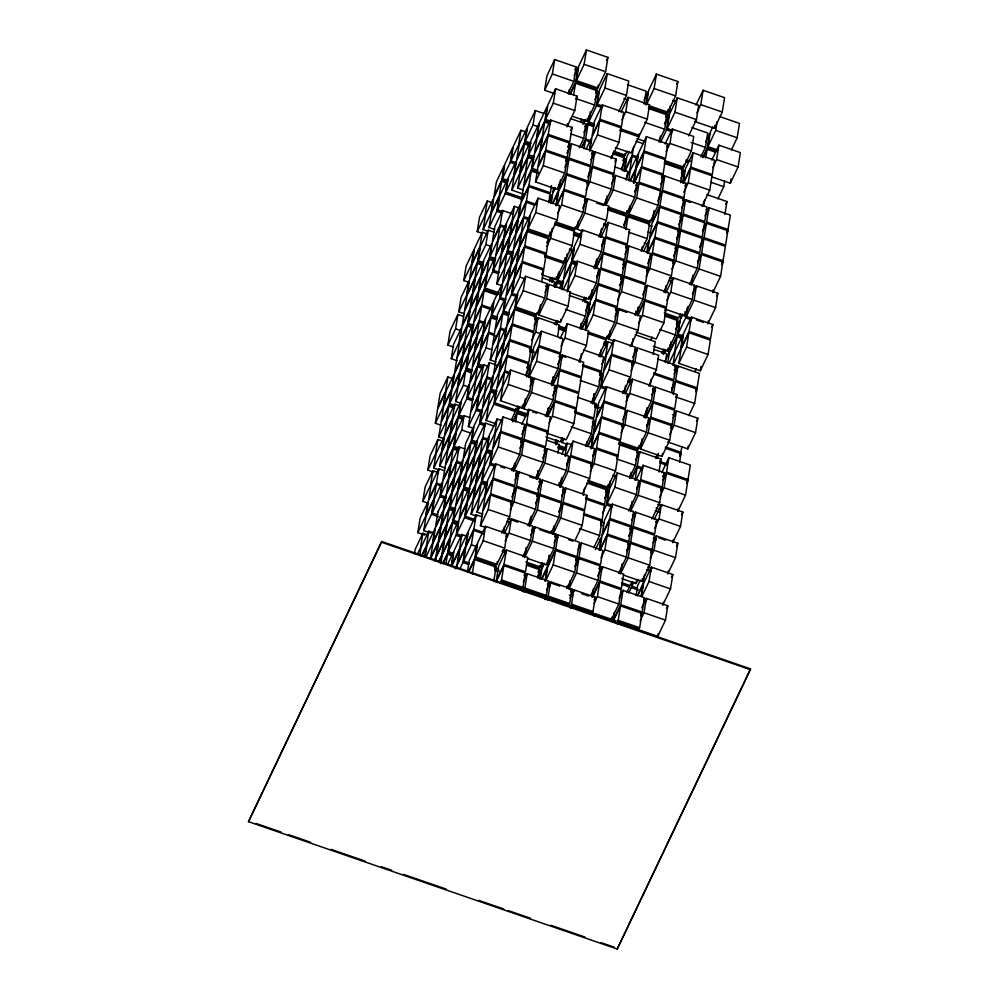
<?xml version="1.0" encoding="UTF-8"?>
<svg xmlns="http://www.w3.org/2000/svg" width="999" height="999" viewBox="0 0 999 999"><rect width="100%" height="100%" fill="white"/><g stroke="black" fill="none" stroke-linecap="round" stroke-linejoin="round"><path stroke-width="1.5" d="M248.489 821.665L381.768 541.508L750.511 668.88L750.386 669.68L617.232 949.05L248.489 821.665L381.768 541.508M414.423 553.821L415.122 549.512L422.864 533.241L427.16 534.727M417.819 532.629L420.117 518.256L427.872 501.998L425.574 516.371L417.819 532.629L424.975 535.102M428.546 503.359L422.827 501.373L425.124 487L432.879 470.741L438.598 472.714M433.554 472.102L427.834 470.129L430.132 455.744L437.887 439.485L443.606 441.458M435.339 423.251L437.637 408.866L445.392 392.607L443.094 406.98L435.339 423.251L441.058 425.224M453.583 347.09L447.852 345.117L450.162 330.744L457.904 314.473L463.636 316.458M422.864 533.241L420.567 547.627L417.332 554.395M432.879 470.741L430.581 485.114L422.827 501.373M437.887 439.485L435.589 453.858L427.834 470.129M447.902 376.985L445.591 391.358L437.849 407.617L440.147 393.244L447.902 376.985L453.621 378.958M447.852 345.117L455.606 328.846L457.904 314.473M419.892 554.645L421.041 547.452L428.796 531.193L434.515 533.166M423.738 530.581L426.049 516.208L433.791 499.937L431.493 514.323L423.738 530.581L430.894 533.054M433.753 468.069L436.051 453.696L443.806 437.437L441.508 451.81L433.753 468.069L439.473 470.054M444.48 438.798L438.761 436.825L441.058 422.452L448.813 406.181L454.533 408.154M451.273 358.691L453.583 344.318L461.326 328.047L459.028 342.432L451.273 358.691L457.005 360.664M458.778 311.813L461.088 297.44L468.843 281.169L466.533 295.542L458.778 311.813L464.51 313.786M463.786 280.557L466.096 266.184L473.838 249.912L471.54 264.298L463.786 280.557L469.518 282.53M424.675 556.88L426.286 546.815L421.765 556.306M428.796 531.193L426.486 545.566L421.316 556.418M436.301 484.315L434.003 498.688L426.248 514.96L428.546 500.574L436.301 484.315L440.596 485.801M438.798 468.693L431.056 484.952L428.746 499.325L436.501 483.066L438.798 468.693L444.53 470.666M448.813 406.181L446.516 420.554L438.761 436.825M449.013 404.932L451.323 390.559L443.568 406.818L441.258 421.191L449.013 404.932L454.745 406.905M425.124 556.905L426.96 545.404L434.715 529.145L432.405 543.518L425.949 557.067M432.167 512.899L434.465 498.526L442.22 482.267L439.922 496.64L432.167 512.899L437.887 514.885M439.672 466.021L441.983 451.648L449.737 435.389L447.427 449.762L439.672 466.021L445.404 468.007M449.687 403.521L451.998 389.148L459.74 372.877L457.442 387.25L449.687 403.521L455.407 405.494M481.518 233.117L477.222 231.631L479.52 217.245L487.275 200.986L491.57 202.472M454.732 404.133L452.435 418.506L444.68 434.777L446.99 420.392L454.732 404.133L460.464 406.106M467.257 325.999L464.947 340.372L457.192 356.643L459.503 342.257L467.257 325.999L471.54 327.485M467.457 324.75L469.755 310.377L462 326.636L459.702 341.009L467.457 324.75L473.176 326.723M477.26 263.499L474.962 277.872L467.207 294.131L469.518 279.757L477.26 263.499L481.555 264.972M477.46 262.238L479.77 247.864L472.015 264.136L469.717 278.509L477.46 262.238L483.191 264.223M482.267 232.243L479.97 246.616L472.215 262.874L474.513 248.501L482.267 232.243L486.563 233.729M487.275 200.986L484.977 215.359L477.222 231.631M440.596 495.229L442.894 480.844L450.649 464.585L448.351 478.958L440.596 495.229L446.316 497.202M461.338 403.446L455.606 401.473L457.917 387.088L465.671 370.829L471.391 372.802M468.131 323.339L470.429 308.953L478.184 292.695L475.874 307.068L468.131 323.339L473.851 325.312M482.43 262.312L478.134 260.826L480.444 246.453L488.186 230.195L493.918 232.168M483.141 229.57L485.452 215.197L493.194 198.938L490.896 213.311L483.141 229.57L487.437 231.056M435.164 561.226L435.626 558.341M453.146 448.963L450.849 463.336L443.094 479.595L445.404 465.222L453.146 448.963L457.442 450.437M453.346 447.714L455.656 433.329L447.902 449.6L445.604 463.973L453.346 447.714L459.078 449.687M458.154 417.707L455.856 432.08L448.101 448.351L450.399 433.966L458.154 417.707L462.45 419.193M458.354 416.458L460.664 402.085L452.909 418.344L450.611 432.717L458.354 416.458L462.649 417.944M455.606 401.473L463.361 385.202L465.671 370.829M465.871 369.58L468.169 355.207L460.414 371.466L458.116 385.839L465.871 369.58L471.59 371.553M478.134 260.826L485.889 244.568L488.186 230.195M435.614 561.238L436.301 556.93L444.056 540.671L441.758 555.044L438.524 561.825M459.752 448.276L454.021 446.291L456.331 431.918L464.085 415.659L469.805 417.632M459.028 415.047L461.338 400.661L469.08 384.403L466.783 398.776L459.028 415.047L463.324 416.521M466.545 368.169L468.843 353.783L476.598 337.525L474.288 351.898L466.545 368.169L472.265 370.142M489.06 227.522L491.371 213.149L499.125 196.89L496.815 211.264L489.06 227.522L494.792 229.508M440.397 563.486L441.558 556.293L438.973 561.713M449.063 509.415L446.765 523.788L439.011 540.059L441.308 525.674L449.063 509.415L453.359 510.901M449.263 508.166L451.56 493.793L443.818 510.052L441.508 524.425L449.263 508.166L454.982 510.139M456.568 462.537L454.27 476.91L446.516 493.169L448.813 478.796L456.568 462.537L460.864 464.023M459.078 446.903L451.323 463.174L449.026 477.547L456.768 461.288L459.078 446.903L464.797 448.888M454.021 446.291L461.775 430.032L464.085 415.659M479.095 321.903L476.798 336.276L469.043 352.535L471.341 338.162L479.095 321.903L483.391 323.376M481.605 306.268L473.851 322.54L471.54 336.913L479.295 320.642L481.605 306.268L491.62 309.727M484.103 290.647L476.348 306.905L474.05 321.278L481.805 305.02L484.103 290.647L496.978 295.092M484.303 289.398L486.6 275.012L478.858 291.283L476.548 305.657L484.303 289.398L498.613 294.343M489.11 259.39L486.813 273.763L479.058 290.035L481.356 275.649L489.11 259.39L493.406 260.876M489.31 258.142L491.608 243.768L483.866 260.027L481.555 274.4L489.31 258.142L495.029 260.115M501.623 181.256L499.325 195.642L491.57 211.9L493.868 197.527L501.623 181.256L507.342 183.242M501.823 180.007L504.133 165.634L496.378 181.893L494.068 196.279L501.823 180.007L507.554 181.98M440.846 563.511L442.232 554.882L449.975 538.611L447.677 552.996L443.156 562.474M449.937 506.755L452.235 492.37L459.99 476.111L457.692 490.484L449.937 506.755L455.656 508.728M473.176 399.338L467.457 397.365L469.755 382.992L477.51 366.72L481.805 368.206M484.977 287.974L487.275 273.601L495.029 257.342L492.732 271.716L484.977 287.974L499.288 292.919M495.704 258.704L489.985 256.731L492.282 242.345L500.037 226.086L504.333 227.572M497.49 209.852L499.8 195.467L507.542 179.208L505.244 193.581L497.49 209.852L503.221 211.825M502.497 178.596L504.807 164.223L512.549 147.952L510.252 162.338L502.497 178.596L508.216 180.569M445.866 564.31L447.477 554.245L451.773 555.731M452.485 522.989L450.174 537.362L442.432 553.633L444.73 539.248L452.485 522.989L456.78 524.475M452.684 521.74L454.982 507.367L447.227 523.626L444.93 537.999L452.684 521.74L458.404 523.713M477.51 366.72L475.212 381.106L467.457 397.365M477.709 365.472L480.019 351.099L472.265 367.357L469.955 381.743L477.709 365.472L483.441 367.457M500.037 226.086L497.739 240.459L489.985 256.731M502.547 210.464L494.792 226.723L492.482 241.096L500.237 224.837L502.547 210.464L512.562 213.923M448.351 551.573L450.649 537.2L458.404 520.941L456.106 535.314L448.351 551.573L452.647 553.059M457.654 521.803L453.359 520.329L455.656 505.944L463.411 489.685L467.707 491.171M468.369 426.561L470.679 412.187L478.434 395.929L476.123 410.302L468.369 426.561L472.664 428.047M484.115 366.034L478.384 364.061L480.694 349.687L488.436 333.416L495.591 335.889M493.406 270.304L495.704 255.931L503.459 239.66L501.161 254.033L493.406 270.304L499.125 272.277M505.919 192.17L508.216 177.797L515.971 161.526L513.673 175.911L505.919 192.17L521.665 197.602M516.645 162.899L510.926 160.914L513.224 146.541L520.979 130.282L525.274 131.756M451.098 566.57L453.396 552.197L447.589 564.385M463.411 489.685L461.113 504.058L453.359 520.329M463.611 488.436L465.909 474.063L458.166 490.322L455.856 504.695L463.611 488.436L469.33 490.409M470.916 442.807L468.618 457.18L460.864 473.451L463.174 459.065L470.916 442.807L476.648 444.78M471.116 441.558L473.426 427.185L465.671 443.444L463.374 457.817L471.116 441.558L475.412 443.044M483.429 364.672L481.131 379.046L473.376 395.317L475.686 380.944L483.429 364.672L487.724 366.158M478.384 364.061L486.138 347.802L488.436 333.416M490.946 317.794L483.191 334.053L480.894 348.439L488.636 332.168L490.946 317.794L496.665 319.767M491.146 316.546L493.444 302.173L485.689 318.431L483.391 332.804L491.146 316.546L496.865 318.519M520.979 130.282L518.681 144.655L510.926 160.914M456.78 533.903L459.078 519.53L466.833 503.259L464.523 517.632L456.78 533.903L462.5 535.876M464.285 487.025L466.583 472.639L474.338 456.381L472.04 470.754L464.285 487.025L470.005 488.998M471.79 440.147L474.1 425.761L481.843 409.503L479.545 423.876L471.79 440.147L477.522 442.12M482.529 410.864L476.798 408.891L479.108 394.518L486.85 378.246L492.582 380.232M491.82 315.135L494.118 300.749L501.873 284.49L499.575 298.863L491.82 315.135L497.539 317.108M502.547 285.851L496.828 283.878L499.125 269.505L506.88 253.234L512.599 255.22M511.838 190.122L514.148 175.737L521.89 159.478L519.592 173.851L511.838 190.122L523.289 194.068M456.356 568.643L456.818 565.771L455.532 568.481M461.825 534.515L459.528 548.888L451.773 565.159L454.07 550.774L461.825 534.515L467.544 536.488M486.85 378.246L484.552 392.632L476.798 408.891M489.36 362.625L481.605 378.883L479.308 393.269L487.05 376.998L489.36 362.625L496.515 365.097M506.88 253.234L504.57 267.62L496.828 283.878M507.08 251.985L509.378 237.612L501.623 253.871L499.325 268.256L507.08 251.985L511.376 253.471M514.385 206.356L512.087 220.729L504.333 237L506.63 222.627L514.385 206.356L518.681 207.842M524.4 143.856L522.09 158.229L514.348 174.488L516.645 160.115L524.4 143.856L528.696 145.342M524.6 142.607L526.898 128.222L519.155 144.493L516.845 158.866L524.6 142.607L530.319 144.58M457.03 567.232L457.492 564.348L465.247 548.089L462.937 562.462L459.715 569.243M465.197 516.221L467.507 501.848L475.262 485.589L472.952 499.962L465.197 516.221L475.224 519.68M484.515 423.951L480.219 422.465L482.517 408.091L490.272 391.82L494.567 393.306M495.954 361.938L490.234 359.965L492.532 345.579L500.287 329.32L504.582 330.806M500.237 297.452L502.547 283.079L510.302 266.808L507.992 281.194L500.237 297.452L505.969 299.425M507.754 250.574L510.052 236.201L517.807 219.93L515.509 234.315L507.754 250.574L513.474 252.547M523.488 190.047L517.769 188.062L520.067 173.689L527.822 157.43L533.541 159.403M530.993 143.169L525.274 141.184L527.572 126.811L535.327 110.552L543.918 113.511M482.767 438.698L480.457 453.084L472.714 469.343L475.012 454.97L482.767 438.698L488.486 440.684M485.264 423.077L477.522 439.335L475.212 453.721L482.967 437.45L485.264 423.077L493.856 426.049M490.272 391.82L487.974 406.206L480.219 422.465M490.472 390.572L492.782 376.198L485.027 392.457L482.717 406.843L490.472 390.572L496.203 392.557M500.287 329.32L497.989 343.693L490.234 359.965M502.784 313.698L495.042 329.957L492.732 344.33L500.487 328.072L502.784 313.698L508.516 315.672M502.984 312.437L505.294 298.064L497.539 314.335L495.242 328.708L502.984 312.437L508.716 314.423M527.822 157.43L525.511 171.803L517.769 188.062M528.021 156.181L530.319 141.808L522.564 158.067L520.267 172.44L528.021 156.181L532.317 157.667M525.274 141.184L533.029 124.925L535.327 110.552M469.343 563.024L463.611 561.051L465.921 546.678L473.676 530.407L483.691 533.878M476.848 516.146L471.128 514.173L473.426 499.8L481.181 483.528L485.477 485.014M486.138 420.417L488.449 406.031L496.191 389.772L493.893 404.145L486.138 420.417L496.153 423.876M491.146 389.16L493.456 374.787L501.198 358.516L498.901 372.902L491.146 389.16L496.878 391.133M503.658 311.026L505.969 296.653L513.723 280.394L511.413 294.767L503.658 311.026L509.39 313.012M528.696 154.77L530.993 140.384L538.748 124.126L536.438 138.499L528.696 154.77L534.415 156.743M463.611 561.051L471.366 544.792L473.676 530.407M476.173 514.785L468.419 531.043L466.121 545.429L473.876 529.158L476.173 514.785L481.893 516.758M481.181 483.528L478.871 497.914L471.128 514.173M481.381 482.28L483.678 467.907L475.936 484.165L473.626 498.551L481.381 482.28L487.1 484.265M486.188 452.285L483.878 466.658L476.136 482.917L478.434 468.543L486.188 452.285L490.484 453.758M486.388 451.024L488.686 436.65L480.931 452.922L478.633 467.295L486.388 451.024L492.107 453.009M523.726 217.882L521.428 232.255L513.673 248.526L515.984 234.141L523.726 217.882L529.458 219.855M526.236 202.26L518.481 218.519L516.183 232.892L523.926 216.633L526.236 202.26L534.815 205.22M528.733 186.626L520.979 202.897L518.681 217.27L526.436 201.011L528.733 186.626L550.199 194.043L548.813 202.672M531.243 171.004L523.488 187.263L521.178 201.648L528.933 185.377L531.243 171.004L538.399 173.476M531.443 169.755L533.741 155.382L525.986 171.641L523.688 186.014L531.443 169.755L538.598 172.228M467.495 571.753L469.343 560.252L477.085 543.993L474.787 558.366L468.331 571.915M477.047 512.125L479.345 497.739L487.1 481.481L484.802 495.854L477.047 512.125L482.767 514.098M482.055 480.869L484.353 466.496L492.107 450.224L489.81 464.61L482.055 480.869L486.351 482.355M491.358 451.098L487.062 449.612L489.36 435.239L497.115 418.981L501.411 420.454M517.969 406.081L516.033 410.152L494.567 402.734L496.865 388.361L504.62 372.09L510.352 374.076M517.807 295.329L512.087 293.356L514.385 278.971L522.14 262.712L543.606 270.13L541.77 281.631M532.117 168.344L534.415 153.958L542.17 137.7L539.86 152.073L532.117 168.344L537.837 170.317M554.645 93.669L544.63 90.21L546.928 75.837L554.682 59.565L576.148 66.983L573.838 81.356L568.031 93.556M472.29 573.988L474.587 559.615L496.053 567.032L493.756 581.406M497.115 418.981L494.805 433.354L487.062 449.612M504.62 372.09L502.322 386.476L494.567 402.734M507.13 356.468L499.375 372.727L497.065 387.113L504.82 370.841L507.13 356.468L528.596 363.886L526.523 376.823M507.33 355.219L509.627 340.846L531.093 348.264L528.796 362.637L507.33 355.219L499.575 371.478L501.873 357.105L509.627 340.846M512.125 325.212L504.383 341.483L502.072 355.856L509.827 339.598L512.125 325.212L533.591 332.63L531.293 347.003L530.007 349.725M512.337 323.963L514.635 309.59L536.101 317.008L533.791 331.381L512.337 323.963L504.582 340.234L506.88 325.849L514.635 309.59M514.835 308.341L517.132 293.968L509.39 310.227L507.08 324.6L514.835 308.341L536.301 315.759L535.002 318.469M512.087 293.356L519.842 277.085L522.14 262.712M522.34 261.463L524.65 247.09L546.116 254.495L543.806 268.881L522.34 261.463L514.597 277.722L516.895 263.349L524.65 247.09M527.147 231.456L519.393 247.727L517.095 262.1L524.85 245.829L527.147 231.456L548.613 238.873L546.316 253.247L545.017 255.956M527.347 230.207L529.657 215.834L521.903 232.093L519.592 246.466L527.347 230.207L548.813 237.625L549.275 234.753M544.667 122.078L542.37 136.451L534.615 152.71L536.913 138.337L544.667 122.078L550.399 124.051M544.867 120.829L547.177 106.443L539.423 122.715L537.112 137.088L544.867 120.829L550.599 122.802M544.63 90.21L552.385 73.938L554.682 59.565M475.462 556.955L477.759 542.569L485.514 526.311L506.98 533.728L504.682 548.101L496.928 564.36L475.462 556.955L483.216 540.684L485.514 526.311M486.188 527.672L480.469 525.699L482.767 511.326L490.521 495.054L511.988 502.472L509.69 516.845L501.935 533.116L502.397 530.232M496.203 465.172L490.484 463.186L492.782 448.813L500.536 432.555L522.002 439.972L519.692 454.345L511.95 470.604L512.4 467.732M500.487 400.686L502.797 386.313L510.539 370.042L532.005 377.46L529.707 391.833L521.953 408.104L500.487 400.686L508.241 384.415L510.539 370.042M515.509 306.93L517.807 292.545L525.561 276.286L547.027 283.704L544.73 298.077L536.975 314.335L515.509 306.93L523.264 290.659L525.561 276.286M528.021 228.796L530.332 214.423L538.074 198.152L559.54 205.569L557.242 219.942L549.487 236.214L528.021 228.796L535.776 212.525L538.074 198.152M535.526 181.918L537.837 167.532L545.591 151.274L567.057 158.691L564.747 173.064L556.992 189.335L535.526 181.918L543.281 165.647L545.591 151.274M551.273 121.391L545.541 119.405L547.852 105.032L555.594 88.774L577.06 96.179L574.762 110.564L567.007 126.823L567.469 123.951M480.469 525.699L488.224 509.428L490.521 495.054M493.019 479.433L485.277 495.691L482.967 510.064L490.721 493.806L493.019 479.433L514.485 486.85L512.187 501.223L510.901 503.933M493.219 478.184L495.529 463.798L516.995 471.216L514.685 485.601L493.219 478.184L485.477 494.443L487.774 480.069L495.529 463.798M490.484 463.186L498.226 446.928L500.536 432.555M503.034 416.92L495.279 433.191L492.982 447.564L500.736 431.306L503.034 416.92L524.5 424.338L522.202 438.711L520.904 441.421M548.089 135.652L540.334 151.91L538.036 166.284L545.791 150.025L548.089 135.652L569.555 143.069L567.257 157.442L565.958 160.152M548.289 134.403L550.586 120.017L572.052 127.435L569.755 141.808L548.289 134.403L540.534 150.662L542.844 136.289L550.586 120.017M545.541 119.405L553.296 103.147L555.594 88.774M511.488 419.692L515.359 411.563L515.821 408.691M551.548 185.602L550.399 192.795L528.933 185.377M515.646 422.09L517.02 413.461L525.611 416.421M512.699 421.703L517.22 412.212L518.144 406.456M550.686 203.321L552.072 194.693L548.838 201.461M527.922 414.26L517.894 410.801L518.593 406.481M551.123 203.334L552.747 193.282L555.319 187.849M553.633 187.712L552.947 192.02L554.882 187.962M568.656 93.956L569.343 89.635M536.301 315.759L536.763 312.874M496.928 564.36L497.39 561.488M521.953 408.104L522.415 405.219M549.487 236.214L550.174 231.893M503.583 532.292L504.507 526.548M513.361 471.228L514.522 464.036M528.384 377.472L530.457 364.535L525.936 374.013M531.793 340.159L535.664 332.03L537.962 317.645L559.428 325.062L557.592 336.563M546.803 246.403L550.686 238.274L552.297 228.209M555.919 205.582L557.991 192.645L552.822 203.484M559.577 182.767L558.191 191.383L552.372 203.584M573.663 94.755L575.511 83.254L596.977 90.672L594.667 105.045L586.925 121.304L572.614 116.371M569.892 94.206L575.711 82.005L578.009 67.632L574.138 75.762M515.197 462.624L513.811 471.253L521.565 454.982L523.863 440.609L545.329 448.027L543.031 462.4L535.277 478.671M529.545 410.726L523.826 408.741L525.437 398.676M545.017 292.482L548.901 284.34L570.367 291.758L568.056 306.144L560.302 322.402L538.836 314.985L540.447 304.92M560.476 179.907L558.866 189.972L566.62 173.714L568.918 159.34L590.384 166.746L588.086 181.131L586.788 183.841M576.386 80.594L578.683 66.209L586.438 49.95L607.904 57.368L605.606 71.741L597.852 87.999L576.386 80.594L584.14 64.323L586.438 49.95M500.249 582.704L501.535 579.994L503.846 565.621L525.312 573.039L523.001 587.412L521.715 590.122M504.045 564.373L506.343 549.999L527.809 557.417L525.511 571.79L504.045 564.373L496.291 580.631L498.588 566.258L506.343 549.999M505.169 541.246L509.053 533.116L511.351 518.743L532.817 526.161L530.519 540.534L522.764 556.793M510.177 510.002L514.048 501.873L516.358 487.487L537.824 494.905L535.514 509.278L527.772 525.549M512.687 494.368L516.558 486.238L518.856 471.865L540.322 479.283L538.024 493.656L536.725 496.366M524.063 439.36L526.373 424.987L547.839 432.405L545.529 446.778L524.063 439.36L520.192 447.49M522.689 431.868L526.573 423.738L528.871 409.353L550.337 416.77L548.039 431.143L546.74 433.866M523.826 408.741L531.58 392.482L533.878 378.109L555.344 385.527L553.034 399.9L545.292 416.158M538.886 346.853L531.131 363.112L528.833 377.497L536.575 361.226L538.886 346.853L560.352 354.27L558.041 368.643L550.936 383.554M539.085 345.604L541.383 331.231L562.849 338.636L560.551 353.022L539.085 345.604L531.331 361.863L533.628 347.49L541.383 331.231M538.836 314.985L546.59 298.726L548.901 284.34M557.729 213.099L561.613 204.97L563.911 190.584L585.377 198.002L583.079 212.375L575.324 228.646L555.294 221.728M564.11 189.335L566.421 174.962L587.887 182.38L585.576 196.753L564.11 189.335L556.356 205.607L558.666 191.221L566.421 174.962M569.118 158.079L571.416 143.706L592.882 151.124L590.584 165.497L569.118 158.079L565.247 166.221M549.6 281.656L550.299 277.335M551.698 280.856L552.16 277.984M552.147 280.881L552.609 278.009M554.408 286.601L555.094 282.292L542.22 277.834M580.781 121.903L581.243 119.018M541.658 274.675L555.968 279.62L556.431 276.748M556.268 287.25L556.967 282.929L561.251 284.415M554.582 287.1L557.167 281.681L558.541 273.052M563.561 282.242L557.842 280.269L559.215 271.641M583.553 119.693L582.867 124.001L584.802 119.942M555.968 279.62L563.723 263.361L564.185 260.489M579.22 147.84L583.741 138.349L586.051 123.976L570.304 118.531M544.355 255.02L564.398 261.95L565.084 257.63M586.925 121.304L587.387 118.431M556.031 323.639L556.493 320.766M561.5 289.51L562.887 280.881L559.652 287.662M567.195 253.946L565.584 264.011L557.842 280.269M584.028 148.876L585.414 140.247L589.71 141.733M581.73 147.128L585.614 138.998L587.912 124.613L593.643 126.598M584.24 131.493L588.111 123.364L589.497 114.748M556.48 323.664L556.942 320.779M561.95 289.535L563.561 279.47L571.316 263.199L575.599 264.685M594.517 123.926L588.786 121.953L590.397 111.888M564.398 261.95L572.152 245.679L574.45 231.306L554.42 224.388M575.112 227.185L574.65 230.057L554.62 223.139M560.302 322.402L560.764 319.53M597.852 87.999L598.314 85.127M529.195 526.161L530.569 517.544M536.7 479.283L538.086 470.666M546.715 416.783L548.089 408.154M551.723 385.527L553.096 376.898M571.316 263.199L569.005 277.585L563.199 289.772M571.515 261.95L573.813 247.577L566.058 263.836L563.761 278.221L571.515 261.95L577.235 263.936M589.497 149.7L591.333 138.199L586.163 149.038M588.786 121.953L596.54 105.694L598.838 91.309L594.967 99.45M526.236 547.377L524.625 557.442L532.38 541.183L534.677 526.798L556.143 534.215L553.846 548.601L546.091 564.86L527.484 558.429M531.243 516.121L529.632 526.186L537.387 509.927L539.685 495.554L561.151 502.972L558.853 517.345L551.098 533.603L551.56 530.731M538.523 470.679L537.137 479.308L544.892 463.049L547.202 448.676L568.668 456.081L566.358 470.467L559.253 485.377M547.39 415.372L548.538 408.179M553.546 376.923L552.16 385.552L559.915 369.293L562.212 354.907L583.678 362.325L581.381 376.698L559.915 369.293M576.473 262.025L572.19 260.539L574.487 246.166L582.242 229.895L603.708 237.312L601.398 251.698L593.656 267.957M582.917 231.268L577.185 229.283L578.571 220.667M589.934 149.713L592.007 136.776L599.762 120.517L621.228 127.934L618.918 142.308L611.176 158.566L611.625 155.694M602.934 106.256L597.215 104.271L599.512 89.898L607.267 73.639L628.733 81.056L626.435 95.429L618.681 111.688M522.34 591.545L522.802 588.661L501.336 581.243M524.213 592.182L524.675 589.31L546.141 596.728L545.679 599.6M523.576 590.771L524.875 588.061L527.172 573.688L548.638 581.093L546.341 595.479L545.042 598.189M539.885 494.305L542.195 479.92L563.661 487.337L561.351 501.71L539.885 494.305L536.013 502.435M549.175 422.939L552.41 416.171L554.707 401.798L576.173 409.203L573.863 423.588L566.121 439.847L547.514 433.416M547.802 415.447L554.907 400.537L557.205 386.163L578.671 393.581L576.373 407.954L575.074 410.664M557.405 384.915L559.715 370.542L581.181 377.959L578.871 392.332L557.405 384.915L554.183 391.695M561.038 346.166L564.922 338.037L567.22 323.664L588.686 331.069L586.388 345.454L578.633 361.713M577.235 261.151L569.48 277.422L567.182 291.795L574.924 275.524L577.235 261.151L598.701 268.569L596.391 282.942L588.648 299.213L570.042 292.782M572.19 260.539L579.932 244.28L582.242 229.895M577.185 229.283L584.939 213.024L587.25 198.651L608.716 206.069L606.405 220.442L598.651 236.701M586.076 189.897L589.947 181.768L592.245 167.395L613.711 174.813L611.413 189.186L603.658 205.444L596.503 202.984M589.223 172.927L592.457 166.146L594.755 151.773L616.221 159.178L613.91 173.564L612.624 176.274M589.71 151.161L597.452 134.89L599.762 120.517M599.962 119.268L602.26 104.895L623.726 112.3L621.428 126.686L599.962 119.268L592.207 135.527L594.505 121.154L602.26 104.895M597.215 104.271L604.969 88.012L607.267 73.639M555.694 444.567L556.381 440.259M556.83 440.284L556.143 444.592L558.079 440.522M537.912 578.196L539.298 569.567L526.423 565.122M539.959 565.446L539.497 568.319L526.623 563.873M557.942 453.184L559.315 444.567L546.441 440.109M539.785 578.846L541.158 570.217L537.937 576.997M542.282 563.224L541.358 568.968L538.136 575.749M540.222 578.871L541.833 568.806L544.418 563.386M542.732 563.236L542.032 567.557L543.98 563.486M566.358 444.031L562.062 442.545L562.749 438.224M580.269 328.846L581.193 323.089M585.277 297.59L584.59 301.91L590.309 303.883M579.657 328.446L585.464 316.246L587.774 301.873L569.168 295.442M558.841 485.289L559.303 482.417M588.648 299.213L589.11 296.328M545.017 581.106L547.09 568.169L541.92 579.008M549.125 555.419L547.29 566.92L541.47 579.12M552.522 534.228L553.671 527.035M560.027 487.35L561.413 478.721M565.034 456.093L567.107 443.156L571.403 444.642M580.057 362.337L581.43 353.708M585.289 329.645L587.137 318.144L581.967 328.983M595.067 268.581L596.453 259.952M600.074 237.325L601.46 228.696M605.319 204.633L606.231 198.888M549.575 555.444L547.964 565.509L555.706 549.238L558.016 534.865L579.482 542.282L577.172 556.655L575.886 559.365M554.345 525.624L552.971 534.253L560.714 517.981L563.024 503.608L584.49 511.026L582.18 525.399L575.074 540.309M562.087 477.31L560.476 487.375L568.231 471.103L570.529 456.73L591.995 464.148L589.697 478.521L582.592 493.431M585.739 329.67L587.812 316.733L595.554 300.462L617.02 307.879L614.722 322.252L606.967 338.524L588.361 332.093M592.12 289.785L590.509 299.85L598.264 283.591L600.561 269.218L622.027 276.623L619.73 291.009L598.264 283.591M597.127 258.541L595.516 268.606L603.271 252.335L605.569 237.962L627.035 245.379L624.737 259.752L603.271 252.335M605.756 204.658L607.142 196.029M547.539 600.249L548.001 597.365L569.467 604.782M548.201 596.116L550.511 581.743L571.977 589.16L569.667 603.533L548.201 596.116L546.915 598.826M555.506 550.486L547.764 566.758L545.454 581.131L553.209 564.872L555.506 550.486L576.972 557.904L574.675 572.277L566.92 588.548L567.382 585.664M563.224 502.36L565.521 487.987L586.987 495.404L584.69 509.777L563.224 502.36L558.703 511.85M566.858 463.611L570.729 455.482L573.026 441.108L594.492 448.526L592.195 462.899L590.909 465.609M586.151 329.745L593.256 314.847L595.554 300.462M598.064 284.84L590.309 301.099L588.011 315.484L595.754 299.213L598.064 284.84L619.53 292.257L617.22 306.631L615.933 309.34M596.89 276.099L600.761 267.969L603.071 253.584L624.537 261.001L622.227 275.374L620.941 278.084M601.898 244.842L605.769 236.713L608.079 222.34L629.545 229.745L627.235 244.131L625.948 246.84M606.168 204.745L613.286 189.835L615.584 175.449L637.05 182.867L634.74 197.253L626.997 213.511L608.391 207.08M621.915 119.83L625.799 111.701L628.096 97.328L649.562 104.733L647.265 119.118L639.51 135.377L620.903 128.946M622.215 170.704L624.288 157.767L612.837 153.821M624.949 153.646L624.487 156.518L613.036 152.56M624.075 171.353L626.148 158.416L621.628 167.907M626.323 179.97L627.709 171.341L614.822 166.895M592.457 403.696L594.068 393.631M599.962 356.818L601.123 349.638M636.363 157.842L632.08 156.368L629.77 170.742L625.898 178.871M629.407 151.586L626.823 157.005L624.525 171.378L632.28 155.12L633.653 146.491M586.088 446.291L586.775 441.983M594.517 393.656L592.907 403.721L600.649 387.462L602.959 373.089L599.075 381.218M628.633 180.644L630.244 170.579L637.999 154.308L635.701 168.694L629.882 180.881M585.464 445.891L591.283 433.691L593.581 419.318L574.974 412.887M577.484 397.265L596.078 403.696L593.781 418.069L575.174 411.638M591.033 403.084L598.788 386.813L601.086 372.44L582.492 366.009M599.999 373.901L601.286 371.191L603.596 356.818L583.553 349.887M598.538 356.193L606.293 339.935L606.755 337.063M624.275 227.672L626.123 216.171L607.517 209.753M627.01 210.614L626.323 214.922L607.717 208.504M615.347 147.615L631.081 153.059L638.836 136.788L639.298 133.916M644.068 104.096L646.141 91.159L627.534 84.74M606.967 338.524L607.429 335.652M626.997 213.511L627.459 210.639M583.366 495.404L584.515 488.224M590.871 448.526L592.944 435.589L587.774 446.428M612.25 343.319L607.966 341.833L605.656 356.206L601.785 364.335M625.911 229.758L627.984 216.82L649.45 224.238L647.152 238.611L641.333 250.811M623.663 225.062L628.184 215.572L629.57 206.943M633.428 182.879L635.489 169.942L630.332 180.782M645.941 104.745L648.014 91.808L644.13 99.937M570.167 580.569L568.793 589.185L576.535 572.927L578.846 558.553L600.312 565.971L598.001 580.344L590.896 595.254M607.055 388.024L601.323 386.051L603.633 371.665L611.388 355.407L632.854 362.824L630.544 377.197L622.789 393.456L623.251 390.584M614.56 341.146L608.841 339.161L610.214 330.544M635.039 191.646L638.91 183.516L660.376 190.934L658.079 205.307L650.324 221.566L628.858 214.161L630.244 205.532M570.879 608.304L571.341 605.431L592.807 612.849M570.242 606.893L571.54 604.183L573.838 589.797L595.304 597.215L593.006 611.6L591.708 614.31M579.045 557.305L581.343 542.919L602.809 550.337L600.511 564.71L579.045 557.305L575.174 565.434M590.184 471.678L594.068 463.536L596.366 449.163L617.832 456.58L615.521 470.954L607.779 487.225L587.737 480.294M592.694 456.043L596.565 447.914L598.863 433.541L620.329 440.959L618.031 455.332L616.733 458.042M601.373 417.907L593.618 434.178L591.321 448.551L599.063 432.292L601.373 417.907L622.839 425.324L620.529 439.697L618.593 443.768M603.871 402.285L596.116 418.544L593.818 432.929L601.573 416.658L603.871 402.285L625.337 409.702L623.039 424.076L621.74 426.785M604.07 401.036L606.381 386.663L627.847 394.068L625.536 408.454L604.07 401.036L596.328 417.295L598.626 402.922L606.381 386.663M601.323 386.051L609.078 369.78L611.388 355.407M613.886 339.785L606.131 356.044L603.833 370.417L611.588 354.158L613.886 339.785L635.352 347.19L633.054 361.576L631.755 364.285M608.841 339.161L616.583 322.902L618.893 308.529L640.359 315.946L638.049 330.319L630.307 346.578M617.719 299.787L621.59 291.646L623.9 277.272L645.366 284.69L643.056 299.063L635.314 315.334L636.001 311.014M624.1 276.024L626.398 261.651L647.864 269.068L645.566 283.441L624.1 276.024L619.58 285.514M622.727 268.531L626.598 260.402L628.908 246.016L650.374 253.434L648.064 267.807L646.778 270.529M628.858 214.161L636.613 197.889L638.91 183.516M639.11 182.268L641.42 167.894L662.886 175.3L660.576 189.685L639.11 182.268L634.59 191.758M643.918 152.26L636.163 168.531L633.865 182.904L641.62 166.633L643.918 152.26L665.384 159.678L663.086 174.051L661.788 176.761M644.118 151.011L646.428 136.638L667.894 144.056L665.584 158.429L644.118 151.011L636.375 167.27L638.673 152.897L646.428 136.638M656.43 74.126L648.688 90.397L646.378 104.77L654.133 88.511L656.43 74.126L677.896 81.543L675.599 95.916L667.844 112.188L649.238 105.757M641.508 251.186L642.207 246.865M659.028 141.796L659.49 138.923M659.477 141.821L660.401 136.076M593.781 547.714L599.587 535.514L601.898 521.141L583.291 514.71M600.799 522.602L602.097 519.892L604.395 505.506L585.801 499.088M586.863 482.967L606.905 489.885L604.595 504.258L586.001 497.839M605.806 491.346L607.567 485.764M650.112 220.105L649.65 222.989L628.184 215.572M658.853 141.421L664.672 129.221L666.97 114.848L648.363 108.429M665.883 116.309L667.632 110.727M607.779 487.225L608.241 484.34M667.844 112.188L668.306 109.316M599.188 550.349L601.261 537.412L595.441 549.6M602.584 513.036L606.468 504.907L608.766 490.534L604.894 498.663M610.352 480.656L608.965 489.273L605.094 497.415M624.45 392.644L625.599 385.452M631.955 345.766L633.104 338.574M636.962 314.51L638.111 307.33M646.977 252.01L648.813 240.509L643.643 251.348M660.726 142.07L666.533 129.87L668.843 115.497L664.959 123.626M670.416 105.619L669.043 114.248L664.522 123.726M593.506 588.623L592.12 597.252L599.875 580.981L602.172 566.608L623.638 574.025L621.341 588.399L599.875 580.981M611.438 504.97L607.142 503.496L609.44 489.11L617.195 472.852L638.661 480.269L636.351 494.642L628.608 510.901M637.399 314.535L638.561 307.342M647.414 252.035L649.487 239.086L657.242 222.827L678.708 230.245L676.398 244.618L654.944 237.2L657.242 222.827M654.033 210.714L652.197 222.215L659.939 205.956L662.25 191.571L683.716 198.988L681.405 213.361L659.939 205.956M672.939 130.432L667.207 128.459L669.517 114.086L677.26 97.815L698.726 105.232L696.428 119.605L688.673 135.876M594.205 616.371L594.667 613.486L616.133 620.903M594.143 603.384L597.365 596.615L599.675 582.242L621.141 589.647L618.831 604.033L611.088 620.292L611.55 617.419M600.998 557.867L604.882 549.737L607.18 535.352L628.646 542.769L626.348 557.142L618.593 573.414M609.69 519.73L601.935 535.988L599.625 550.374L607.38 534.103L609.69 519.73L631.156 527.147L628.846 541.52L627.559 544.23M612.187 504.108L604.432 520.367L602.135 534.74L609.889 518.481L612.187 504.108L633.653 511.525L631.356 525.899L630.057 528.608M607.142 503.496L614.897 487.225L617.195 472.852M621.028 432.854L624.899 424.725L627.21 410.339L648.676 417.757L646.365 432.142L638.611 448.401L620.017 441.97M626.036 401.598L629.907 393.469L632.217 379.096L653.683 386.513L651.373 400.886L643.618 417.145M631.043 370.342L634.914 362.212L637.212 347.839L658.678 355.257L656.38 369.63L648.626 385.889M638.548 323.464L642.419 315.334L644.73 300.961L666.196 308.379L663.885 322.752L656.143 339.011L636.101 332.093M637.824 314.623L644.929 299.712L647.227 285.339L668.693 292.744L666.395 307.13L665.097 309.84M646.053 276.586L649.937 268.456L652.235 254.083L673.701 261.501L671.403 275.874L663.648 292.133M648.563 260.964L652.434 252.834L654.732 238.449L676.198 245.866L673.9 260.252L672.614 262.962M659.74 207.205L651.997 223.464L649.687 237.837L657.442 221.578L659.74 207.205L681.206 214.623L678.908 228.996L677.609 231.706M658.566 198.451L662.449 190.322L664.747 175.949L686.213 183.366L683.915 197.74L682.617 200.449M666.083 151.573L669.954 143.444L672.265 129.071L693.718 136.488L691.42 150.861L683.666 167.12L665.072 160.702M667.207 128.459L674.962 112.188L677.26 97.815M629.807 478.009L630.257 475.137M630.244 478.034L631.168 472.29M629.632 477.634L635.439 465.447L637.737 451.061L619.143 444.642M636.65 452.522L638.398 446.94M653.196 354.62L655.269 341.683L635.227 334.765M680.719 182.73L682.792 169.793L664.198 163.361M681.705 171.254L683.453 165.659M638.611 448.401L639.073 445.529M683.666 167.12L684.128 164.248M635.039 480.269L637.112 467.332L641.395 468.818M631.493 478.284L637.312 466.083L639.61 451.71L661.076 459.128L659.003 472.065M645.042 417.769L646.191 410.577M650.049 386.513L651.198 379.333M665.072 292.757L666.221 285.564M682.816 181.93L684.665 170.429L680.781 178.571M613.186 619.492L614.335 612.312M622.077 563.998L620.454 574.05L628.209 557.792L630.519 543.419L651.985 550.836L649.675 565.209L641.92 581.468L623.326 575.049M632.08 501.486L630.469 511.55L638.224 495.292L640.521 480.906L661.987 488.324L659.69 502.697L651.935 518.968M646.665 426.536L650.536 418.406L672.002 425.824L669.705 440.197L661.95 456.456L640.484 449.051L642.095 438.986M645.491 417.794L647.102 407.729M683.266 181.955L685.339 169.018L693.094 152.76L714.547 160.177L712.25 174.55L690.784 167.133L693.094 152.76M617.544 624.425L617.994 621.553L639.46 628.97M618.194 620.304L620.504 605.918L641.97 613.336L639.66 627.709L618.194 620.304L616.907 623.014M612.949 620.941L620.704 604.67L623.001 590.297L644.467 597.714L642.17 612.087L640.871 614.797M626.835 550.299L630.719 542.17L633.016 527.797L654.482 535.202L652.185 549.587L650.886 552.297M633.216 526.535L635.514 512.162L656.98 519.58L654.682 533.953L633.216 526.535L628.696 536.026M636.85 487.787L640.721 479.657L643.031 465.284L664.497 472.702L662.187 487.075L660.901 489.785M640.484 449.051L648.239 432.779L650.536 418.406M646.865 425.287L650.736 417.157L653.046 402.784L674.512 410.189L672.202 424.575L670.916 427.285M653.246 401.523L655.544 387.15L677.01 394.568L674.712 408.941L653.246 401.523L646.141 416.433M666.882 300.274L670.766 292.145L673.064 277.772L694.53 285.177L692.232 299.563L684.477 315.821L665.871 309.39M671.89 269.018L675.774 260.889L678.071 246.516L699.537 253.933L697.227 268.306L689.485 284.565M678.271 245.267L680.569 230.894L702.035 238.299L699.737 252.685L678.271 245.267L675.037 252.035M680.769 229.633L683.079 215.26L704.545 222.677L702.235 237.05L680.769 229.633L676.897 237.774M683.279 214.011L685.576 199.638L707.042 207.055L704.745 221.428L683.279 214.011L680.044 220.791M683.766 192.245L688.286 182.755L690.584 168.381L712.05 175.799L709.752 190.172L701.997 206.443M696.927 112.762L700.799 104.633L703.096 90.247L724.562 97.665L722.265 112.038L714.51 128.309L694.48 121.379M663.124 353.846L663.811 349.538M663.798 352.435L664.26 349.563M665.371 362.462L666.745 353.846L653.87 349.388M653.309 346.228L667.619 351.173L668.081 348.301M628.683 593.056L631.268 587.637L632.192 581.88M670.204 344.605L668.818 353.234L664.947 361.363M637.674 588.199L631.942 586.213L632.642 581.905M667.682 363.137L669.293 353.072L677.047 336.813L681.33 338.286M671.103 341.758L669.492 351.823L677.247 335.564L679.545 321.178L675.674 329.32M667.619 351.173L675.374 334.915L677.684 320.542L664.797 316.084M700.886 156.88L705.406 147.402L707.717 133.017L691.97 127.585M621.69 578.583L636.001 583.528L636.463 580.644M656.493 455.631L656.031 458.516L657.966 454.445M657.679 457.692L658.366 453.384M677.047 336.813L674.737 351.186L668.93 363.386M705.694 157.917L707.08 149.288L715.659 152.26M702.759 157.53L707.28 148.039L709.577 133.666L705.706 141.796M636.051 595.479L637.674 585.414L640.247 579.994M682.205 335.627L677.921 334.141L680.219 319.767L682.804 314.348M681.106 314.21L680.419 318.519L682.354 314.448M717.969 150.087L707.954 146.628L710.252 132.255L712.836 126.836M671.753 392.495L673.588 380.994L653.558 374.076M657.492 358.941L676.098 365.372L673.788 379.745L653.758 372.827M641.92 581.468L642.382 578.596M661.95 456.456L662.412 453.583M684.477 315.821L685.164 311.513M714.51 128.309L714.972 125.424M641.071 596.278L642.919 584.777L637.749 595.629M644.505 574.9L643.119 583.528L637.3 595.729M673.388 394.58L675.461 381.643L696.927 389.048L694.617 403.434L688.811 415.621M671.778 388.524L675.661 380.382L677.959 366.009L699.425 373.426L697.127 387.799L695.828 390.509M677.921 334.141L685.664 317.882L687.275 307.817M703.646 205.619L704.57 199.875M707.954 146.628L715.709 130.37L717.082 121.741M641.52 596.303L643.593 583.366L651.348 567.107L672.814 574.525L670.504 588.898L662.749 605.157L663.211 602.285M678.833 363.349L681.131 348.976L688.885 332.704L710.351 340.122L708.054 354.495L700.299 370.766L678.833 363.349L686.588 347.078L688.885 332.704M692.07 318.444L686.338 316.471L687.949 306.406M692.956 275.15L691.345 285.214L699.1 268.956L701.398 254.57L722.864 261.988L720.566 276.361L712.811 292.632L713.274 289.76M640.159 620.866L644.03 612.737L646.341 598.351L667.807 605.769L665.496 620.142L657.754 636.413L639.148 629.982M641.932 596.391L649.038 581.48L651.348 567.107M650.174 558.354L654.045 550.224L656.343 535.851L677.809 543.269L675.511 557.642L667.757 573.901L668.219 571.028M654.532 528.459L659.053 518.968L661.35 504.595L682.816 512.012L680.519 526.386L673.413 541.296M659.54 497.202L664.06 487.724L666.358 473.339L687.824 480.756L685.526 495.142L677.772 511.401L678.234 508.528M662.687 480.232L666.558 472.09L668.868 457.717L690.334 465.134L688.024 479.508L686.738 482.217M669.542 434.702L674.075 425.212L676.373 410.839L697.839 418.256L695.541 432.629L687.787 448.888L667.744 441.97M689.085 331.456L691.395 317.083L712.861 324.5L710.551 338.873L689.085 331.456L681.33 347.714L683.641 333.341L691.395 317.083M686.338 316.471L694.093 300.2L696.39 285.826L717.856 293.244L715.559 307.617L708.453 322.527M697.727 261.451L701.598 253.321L703.908 238.948L725.374 246.366L723.064 260.739L721.778 263.449M704.108 237.7L706.405 223.326L727.871 230.732L725.574 245.117L704.108 237.7L699.587 247.19M702.734 230.207L706.605 222.078L708.915 207.692L730.381 215.11L728.071 229.483L726.785 232.193M712.749 167.695L716.62 159.565L718.918 145.192L740.384 152.61L738.086 166.983L730.331 183.242L711.725 176.823M679.607 462.237L680.981 453.608L665.247 448.176M679.894 455.069L682.105 446.603M717.919 198.913L723.738 186.713L724.662 180.956M724.887 214.473L726.96 201.536L706.917 194.618M731.355 149.975L737.175 137.775L739.472 123.401L719.442 116.483M657.754 636.413L658.204 633.541M672.764 542.657L673.226 539.772M687.787 448.888L688.249 446.016M700.299 370.766L700.986 366.446M707.804 323.888L708.266 321.004M730.331 183.242L731.031 178.933M617.232 949.05L750.511 668.88M574.85 69.693L576.148 66.983M570.342 94.093L575.511 83.254M575.774 98.901L577.06 96.179M570.766 130.145L572.052 127.435M606.618 60.077L607.904 57.368M567.619 147.128L569.555 143.069M595.879 92.133L597.177 89.423L575.711 82.005M566.895 153.197L571.416 143.706M595.679 93.382L596.977 90.672M583.316 123.901L585.252 119.83M565.759 161.401L567.057 158.691M565.047 167.47L568.918 159.34M584.752 126.686L586.051 123.976M584.04 132.755L587.912 124.613M582.18 147.015L585.414 140.247M556.805 205.494L563.911 190.584M546.678 242.944L548.613 238.873M591.595 153.834L592.882 151.124M590.884 159.902L594.755 151.773M544.817 257.205L546.116 254.495M587.724 176.885L592.245 167.395M541.67 274.188L543.606 270.13M620.991 112.225L628.096 97.328M582.717 208.129L587.25 198.651M545.741 286.413L547.027 283.704M619.929 130.644L621.228 127.934M551.91 282.317L553.846 278.259M552.36 282.218L554.295 278.147M534.802 319.717L536.101 317.008M534.09 325.786L537.962 317.645M553.808 285.002L555.094 282.292M555.019 287L556.967 282.929M614.922 161.9L616.221 159.178M430.382 558.978L438.136 542.719L435.826 557.092L434.54 559.802M529.807 350.974L531.093 348.264M627.097 151.036L625.162 155.107L613.711 151.149M611.713 183.591L615.584 175.449M622.989 160.477L624.288 157.767M526.648 367.957L528.596 363.886M624.974 171.279L632.08 156.368M554.383 324.45L556.318 320.392M556.256 325.1L558.191 321.029M442.957 563.736L447.477 554.245M530.719 380.169L532.005 377.46M517.894 410.801L519.842 406.73M513.149 421.59L517.02 413.461M530.007 386.238L533.878 378.109M600.973 237.238L608.079 222.34M676.61 84.253L677.896 81.543M601.698 246.091L605.569 237.962M560.114 338.574L567.22 323.664M634.315 182.792L641.42 167.894M451.573 566.408L459.328 550.137L457.018 564.522L455.082 568.581M665.684 117.557L666.97 114.848M521.765 424.263L528.871 409.353M595.966 268.494L603.071 253.584M635.751 185.577L637.05 182.867M582.717 301.261L584.665 297.19M585.239 300.549L586.525 297.839M596.69 277.347L600.561 269.218M521.853 434.478L526.373 424.987M559.053 356.98L560.352 354.27M557.692 364.398L562.212 354.907M624.113 224.95L627.984 216.82M520.704 442.682L522.002 439.972M519.992 448.738L523.863 440.609M585.764 310.652L589.635 302.522L587.337 316.895L581.518 329.096M665.159 143.981L672.265 129.071M552.609 385.452L559.715 370.542M666.595 146.766L667.894 144.056M554.045 388.236L555.344 385.527M468.768 571.815L474.587 559.615M552.684 395.654L557.205 386.163M515.696 473.926L516.995 471.216M514.985 479.995L518.856 471.865M625.749 248.089L627.035 245.379M625.024 254.158L628.908 246.016M695.991 105.157L703.096 90.247M547.602 416.695L554.707 401.798M661.588 178.009L662.886 175.3M511.838 496.978L516.358 487.487M660.876 184.078L664.747 175.949M622.602 265.072L624.537 261.001M623.176 268.419L626.398 261.651M510.689 505.182L511.988 502.472M657.729 201.061L662.25 191.571M620.741 279.345L622.027 276.623M620.017 285.402L623.9 277.272M504.245 533.653L511.351 518.743M544.043 450.736L545.329 448.027M542.682 458.154L547.202 448.676M505.694 536.438L506.98 533.728M615.734 310.589L617.02 307.879M681.505 172.502L682.792 169.793M494.955 568.493L496.253 565.784L474.787 558.366M554.92 442.594L556.206 439.885M615.009 316.658L618.893 308.529M494.755 569.742L496.053 567.032M647.19 253.471L654.944 237.2M647.627 253.359L654.732 238.449M539.035 481.993L540.322 479.283M683.029 183.391L690.784 167.133M562.137 437.837L560.189 441.895L545.879 436.95M683.478 183.292L690.584 168.381M537.674 489.41L542.195 479.92M600.861 356.743L607.966 341.833M558.029 447.277L559.315 444.567M574.875 411.913L576.173 409.203M562.062 442.545L563.998 438.474M647.714 263.574L652.235 254.083M496.091 581.88L503.846 565.621M684.927 186.076L686.213 183.366M535.814 503.683L539.685 495.554M646.578 271.778L647.864 269.068M703.196 157.417L707.08 149.288M561.938 453.996L567.107 443.156M599.8 375.149L601.086 372.44M681.705 207.767L685.576 199.638M565.921 456.019L573.026 441.108M642.707 294.817L647.227 285.339M679.919 217.332L681.206 214.623M530.806 534.94L534.677 526.798M678.558 224.75L683.079 215.26M711.812 160.102L718.918 145.192M566.658 464.86L570.529 456.73M637.624 315.871L644.73 300.961M594.792 406.406L596.078 403.696M676.698 239.023L680.569 230.894M674.912 248.576L676.198 245.866M592.22 426.735L595.454 419.967L593.144 434.34L587.337 446.541M673.551 256.006L678.071 246.516M561.65 496.116L565.521 487.987M524.013 575.749L525.312 573.039M523.301 581.818L527.172 573.688M559.14 511.738L563.024 503.608M632.692 357.33L637.212 347.839M591.758 448.451L598.863 433.541M665.958 292.67L673.064 277.772M631.555 365.534L632.854 362.824M705.032 215.821L708.915 207.692M542.107 562.849L540.172 566.908L525.861 561.962M593.131 455.944L596.366 449.163M537.999 572.29L539.298 569.567M554.857 536.925L556.143 534.215M650.861 339.71L652.147 337M554.133 542.994L558.016 534.865M625.112 394.006L632.217 379.096M702.534 231.456L706.405 223.326M590.709 466.858L591.995 464.148M664.897 311.089L666.196 308.379M626.548 396.79L627.847 394.068M700.024 247.078L703.908 238.948M622.689 419.83L627.21 410.339M697.527 262.712L701.398 254.57M585.701 498.114L586.987 495.404M725.661 204.246L726.96 201.536M546.628 589.872L550.511 581.743M661.7 353.234L663.636 349.163M676.585 322.003L677.884 319.293L664.997 314.835M680.494 313.811L678.558 317.869L664.248 312.924M544.842 599.437L546.141 596.728M663.573 353.871L665.509 349.812M664.01 353.771L665.946 349.7M692.519 293.956L696.39 285.826M726.585 233.454L727.871 230.732M578.121 549.7L581.343 542.919M651.673 395.279L655.544 387.15M605.606 492.594L606.905 489.885M575.686 560.614L576.972 557.904M574.962 566.683L578.846 558.553M645.941 417.682L653.046 402.784M721.578 264.698L722.864 261.988M600.599 523.851L601.898 521.141M674.8 368.082L676.098 365.372M674.088 374.138L677.959 366.009M570.679 591.87L571.977 589.16M569.967 597.939L573.838 589.797M635.739 459.84L639.61 451.71M671.578 389.772L675.461 381.643M716.57 295.954L717.856 293.244M631.942 478.184L637.112 467.332M600.074 550.262L607.18 535.352M635.926 480.194L643.031 465.284M675.711 397.277L677.01 394.568M711.563 327.21L712.861 324.5M636.65 489.048L640.521 480.906M599.013 568.681L600.312 565.971M695.017 371.453L696.315 368.743M597.652 576.098L602.172 566.608M673.139 417.619L676.373 410.839M670.716 428.534L672.002 425.824M592.569 597.14L599.675 582.242M631.643 520.292L635.514 512.162M659.777 461.838L661.076 459.128M594.018 599.924L595.304 597.215M629.857 529.857L631.156 527.147M695.629 391.758L696.927 389.048M629.145 535.926L633.016 527.797M661.763 472.627L668.868 457.717M626.635 551.548L630.519 543.419M662.562 476.76L664.497 472.702M663.136 480.119L666.358 473.339M660.701 491.033L661.987 488.324M679.695 456.318L680.981 453.608M696.54 420.966L697.839 418.256M654.245 519.505L661.35 504.595M619.13 598.426L623.001 590.297M655.694 522.29L656.98 519.58M626.823 592.407L629.407 586.987L622.252 584.515M632.017 581.505L630.082 585.576L621.49 582.604M613.398 620.829L620.504 605.918M631.942 586.213L633.89 582.155M653.121 542.632L656.343 535.851M636.001 583.528L637.936 579.457M650.686 553.546L651.985 550.836M686.538 483.466L687.824 480.756M681.53 514.722L682.816 512.012M641.82 607.842L646.341 598.351M640.671 616.046L641.97 613.336M676.523 545.978L677.809 543.269M671.515 577.235L672.814 574.525M666.508 608.478L667.807 605.769M584.14 64.323L605.606 71.741M654.133 88.511L675.599 95.916M700.799 104.633L722.265 112.038M672.777 100.362L675.636 101.349M604.969 88.012L626.435 95.429M674.962 112.188L696.428 119.605M552.385 73.938L573.838 81.356M623.801 98.614L628.096 100.1M648.563 107.168L667.17 113.599M715.709 130.37L737.175 137.775M625.799 111.701L647.265 119.118M576.073 98.614L594.667 105.045M596.54 105.694L602.26 107.667M644.63 122.303L664.672 129.221M666.533 129.87L672.265 131.843M691.096 142.457L705.406 147.402M707.28 148.039L717.294 151.498M553.296 103.147L574.762 110.564M669.954 143.444L691.42 150.861M716.62 159.565L738.086 166.983M620.229 130.37L638.836 136.788M636.887 138.574L645.466 141.533M588.111 123.364L593.843 125.35M636.013 141.234L643.169 143.706M686.213 159.703L690.509 161.189M685.539 161.114L688.398 162.113M597.452 134.89L618.918 142.308M664.397 162.113L682.991 168.544M570.866 133.903L583.741 138.349M585.614 138.998L591.333 140.971M632.28 155.12L637.999 157.093M710.863 182.255L723.738 186.713M681.605 173.476L684.465 174.463M533.029 124.925L537.312 126.411M623.289 160.202L626.148 161.189M641.62 166.633L663.086 174.051M688.286 182.755L709.752 190.172M592.569 152.148L595.429 153.134M591.895 153.559L594.755 154.545M545.791 150.025L567.257 157.442M592.457 166.146L613.91 173.564M662.449 190.322L683.915 197.74M683.391 200.012L690.546 202.485M706.056 209.49L708.915 210.477M543.281 165.647L564.747 173.064M566.62 173.714L588.086 181.131M589.947 181.768L611.413 189.186M613.286 189.835L634.74 197.253M636.613 197.889L658.079 205.307M706.605 222.078L728.071 229.483M510.252 162.338L515.971 164.311M657.442 221.578L678.908 228.996M585.064 199.026L587.924 200.012M584.39 200.437L587.25 201.423M649.138 225.25L651.997 226.249M549.213 196.478L552.072 197.465M648.064 231.943L650.923 232.942M561.613 204.97L583.079 212.375M584.939 213.024L606.405 220.442M701.598 253.321L723.064 260.739M603.783 223.626L608.079 225.112M628.546 232.18L647.152 238.611M603.583 224.875L606.443 225.874M505.244 193.581L522.415 199.513M526.436 201.011L536.451 204.47M644.318 243.057L647.19 244.043M535.776 212.525L557.242 219.942M605.769 236.713L627.235 244.131M652.434 252.834L673.9 260.252M675.774 260.889L697.227 268.306M699.1 268.956L720.566 276.361M574.125 232.33L581.281 234.802M523.926 216.633L529.657 218.606M573.451 233.741L580.606 236.214M573.251 234.99L580.407 237.462M496.815 211.264L502.547 213.237M579.932 244.28L601.398 251.698M626.598 260.402L648.064 267.807M649.937 268.456L671.403 275.874M669.442 277.647L673.738 279.133M694.205 286.201L697.077 287.188M550.686 238.274L572.152 245.679M668.568 280.307L671.44 281.306M500.237 224.837L504.532 226.323M569.517 248.876L573.813 250.362M569.318 250.125L573.613 251.611M600.761 267.969L622.227 275.374M670.766 292.145L692.232 299.563M694.093 300.2L715.559 307.617M524.85 245.829L546.316 253.247M545.117 256.93L563.723 263.361M485.889 244.568L491.608 246.541M574.924 275.524L596.391 282.942M621.59 291.646L643.056 299.063M644.929 299.712L666.395 307.13M696.365 319.93L703.508 322.402M685.664 317.882L691.395 319.855M677.359 321.553L680.219 322.552M557.167 281.681L561.45 283.167M676.485 324.225L679.345 325.212M595.754 299.213L617.22 306.631M642.419 315.334L663.885 322.752M615.272 308.404L626.723 312.362M519.842 277.085L525.561 279.071M492.732 271.716L498.451 273.689M659.64 329.47L675.374 334.915M677.247 335.564L682.966 337.537M523.264 290.659L544.73 298.077M546.59 298.726L568.056 306.144M593.256 314.847L614.722 322.252M616.583 322.902L638.049 330.319M686.588 347.078L708.054 354.495M565.434 309.328L585.464 316.246M511.413 294.767L517.145 296.74M499.575 298.863L505.294 300.849M587.687 333.504L606.293 339.935M634.353 349.625L637.225 350.624M534.353 317.532L538.636 319.018M559.115 326.086L566.271 328.559M604.345 341.708L607.205 342.694M674.337 365.896L678.633 367.37M558.441 327.497L565.596 329.97M603.671 343.132L606.53 344.118M558.241 328.746L565.397 331.218M603.471 344.38L606.331 345.367M674.138 369.917L677.01 370.904M481.805 305.02L490.384 307.992M564.922 338.037L586.388 345.454M611.588 354.158L633.054 361.576M634.914 362.212L656.38 369.63M535.664 332.03L541.383 334.003M675.661 380.382L697.127 387.799M479.295 320.642L483.591 322.128M500.487 328.072L506.206 330.045M609.078 369.78L630.544 377.197M560.027 355.282L565.759 357.267M628.596 378.971L631.455 379.957M488.636 332.168L494.368 334.153M509.827 339.598L531.293 347.003M559.353 356.705L562.212 357.692M582.692 364.76L601.286 371.191M627.921 380.382L632.217 381.868M652.684 388.948L655.544 389.935M676.011 397.003L694.617 403.434M627.722 381.643L630.581 382.629M652.484 390.197L655.344 391.183M529.345 348.788L533.641 350.262M599.338 372.964L602.197 373.951M530.094 350.699L534.39 352.172M600.099 374.875L602.959 375.861M529.895 351.948L532.767 352.934M455.606 328.846L461.326 330.831M536.575 361.226L558.041 368.643M629.907 393.469L651.373 400.886M486.138 347.802L491.858 349.775M580.182 380.394L598.788 386.813M600.649 387.462L606.381 389.435M672.552 414.747L675.424 415.734M527.597 366.321L530.457 367.307M650.736 417.157L672.202 424.575M674.075 425.212L695.541 432.629M530.257 377.984L534.552 379.47M504.82 370.841L510.551 372.827M530.819 381.143L533.678 382.13M594.33 404.22L598.626 405.706M595.092 406.131L599.388 407.604M594.892 407.38L597.752 408.366M487.05 376.998L491.346 378.484M508.241 384.415L529.707 391.833M531.58 392.482L553.034 399.9M554.907 400.537L576.373 407.954M601.573 416.658L623.039 424.076M624.899 424.725L646.365 432.142M648.239 432.779L669.705 440.197M592.582 421.753L595.454 422.739M665.446 446.928L681.193 452.36M592.382 423.002L595.254 423.988M463.361 385.202L469.093 387.187M552.41 416.171L573.863 423.588M599.063 432.292L620.529 439.697M532.405 411.713L536.7 413.199M571.241 426.773L591.283 433.691M619.343 443.394L637.949 449.812M637.424 452.085L640.284 453.071M493.893 404.145L515.359 411.563M517.22 412.212L527.247 415.671M660.077 461.563L667.232 464.036M659.877 462.812L667.032 465.284M466.783 398.776L472.502 400.761M526.573 423.738L548.039 431.143M596.565 447.914L618.031 455.332M666.558 472.09L688.024 479.508M476.123 410.302L481.855 412.275M616.833 459.016L635.439 465.447M637.312 466.083L643.031 468.069M559.003 445.579L566.158 448.052M558.329 447.003L565.484 449.463M558.129 448.251L563.848 450.224M479.545 423.876L485.264 425.861M500.736 431.306L522.202 438.711M570.729 455.482L592.195 462.899M594.068 463.536L615.521 470.954M640.721 479.657L662.187 487.075M664.06 487.724L685.526 495.142M612.699 475.399L615.559 476.386M461.775 430.032L470.367 433.004M482.967 437.45L488.686 439.435M498.226 446.928L519.692 454.345M521.565 454.982L543.031 462.4M544.892 463.049L566.358 470.467M568.231 471.103L589.697 478.521M614.897 487.225L636.351 494.642M638.224 495.292L659.69 502.697M657.742 504.483L662.025 505.956M588.498 482.205L607.105 488.636M656.106 508.016L660.401 509.49M655.232 510.676L659.527 512.162M659.053 518.968L680.519 526.386M500.499 466.645L504.795 468.131M516.67 472.24L519.53 473.226M529.557 476.685L533.841 478.171M563.336 488.361L566.196 489.348M633.329 512.537L636.201 513.523M489.81 464.61L495.529 466.583M539.335 481.718L542.195 482.704M562.662 489.772L565.521 490.759M606.468 504.907L612.187 506.88M515.796 474.9L518.656 475.886M562.462 491.021L565.322 492.007M632.454 515.209L635.327 516.196M456.768 461.288L462.5 463.261M516.558 486.238L538.024 493.656M609.889 518.481L631.356 525.899M658.453 537.712L665.609 540.184M583.491 513.461L602.097 519.892M653.483 537.637L656.355 538.623M653.284 538.886L656.156 539.885M601.573 522.152L604.432 523.151M600.699 524.825L603.558 525.811M490.721 493.806L512.187 501.223M514.048 501.873L535.514 509.278M537.387 509.927L558.853 517.345M560.714 517.981L582.18 525.399M607.38 534.103L628.846 541.52M630.719 542.17L652.185 549.587M654.045 550.224L675.511 557.642M579.557 528.596L599.587 535.514M436.501 483.066L442.22 485.039M598.401 539.198L601.261 540.184M488.224 509.428L509.69 516.845M604.882 549.737L626.348 557.142M628.209 557.792L649.675 565.209M507.729 518.618L517.744 522.09M532.492 527.185L535.364 528.171M539.647 529.645L549.675 533.116M554.395 534.74L557.255 535.739M568.706 539.685L573.001 541.171M647.727 566.982L652.022 568.468M439.922 496.64L445.641 498.613M555.157 536.65L558.016 537.637M506.855 521.291L509.715 522.277M531.618 529.845L534.49 530.831M646.852 569.655L651.148 571.128M464.523 517.632L474.55 521.103M509.053 533.116L530.519 540.534M532.38 541.183L553.846 548.601M555.706 549.238L577.172 556.655M649.038 581.48L670.504 588.898M599.987 566.982L602.847 567.969M599.313 568.394L602.172 569.393M431.493 514.323L438.648 516.795M473.876 529.158L482.455 532.13M631.268 587.637L638.423 590.109M483.216 540.684L504.682 548.101M553.209 564.872L574.675 572.277M576.535 572.927L598.001 580.344M502.722 549.875L505.594 550.861M644.155 598.726L647.015 599.725M456.106 535.314L460.389 536.8M502.047 551.286L506.343 552.772M643.481 600.149L646.341 601.136M471.366 544.792L477.097 546.765M597.365 596.615L618.831 604.033M620.704 604.67L642.17 612.087M644.03 612.737L665.496 620.142M548.314 582.117L559.765 586.076M570.217 589.685L574.512 591.171M581.668 593.643L588.823 596.116M547.639 583.528L550.511 584.515M547.44 584.777L550.312 585.776M494.305 567.557L498.588 569.043M447.677 552.996L453.396 554.969M495.054 569.467L499.35 570.941M569.343 595.129L572.215 596.116M494.855 570.716L497.714 571.703M462.937 562.462L468.668 564.447M501.535 579.994L523.001 587.412M524.875 588.061L546.341 595.479M571.54 604.183L593.006 611.6M592.482 613.861L595.342 614.847M381.643 542.295L750.386 669.68M255.994 823.426L281.069 832.092M288.436 834.64L310.564 842.282M331.206 849.412L365.135 861.126M381.356 866.732L391.683 870.304M403.484 874.375L446.253 889.147M478.708 900.361L503.783 909.028M508.204 910.551L530.332 918.193M550.986 925.324L584.902 937.05M601.123 942.656L614.397 947.239M446.066 391.196L443.768 405.569L451.523 389.31L453.821 374.925L446.066 391.196M444.48 436.026L442.182 450.399L449.937 434.14L452.235 419.755L444.48 436.026M454.495 373.514L452.197 387.887L459.94 371.628L462.25 357.255L454.495 373.514M456.993 357.892L454.695 372.265L462.45 356.006L464.747 341.621L456.993 357.892M464.51 311.014L462.2 325.387L469.955 309.128L472.252 294.742L464.51 311.014M467.008 295.379L464.71 309.765L472.452 293.494L474.762 279.121L467.008 295.379M432.879 543.356L430.581 557.729L438.336 541.47L440.634 527.097L432.879 543.356M435.389 527.734L433.079 542.107L440.834 525.836L443.144 511.463L435.389 527.734M437.887 512.1L435.589 526.473L443.344 510.214L445.641 495.841L437.887 512.1M462.924 355.844L460.614 370.217L468.369 353.946L470.666 339.573L462.924 355.844M465.422 340.209L463.124 354.583L470.866 338.324L473.176 323.951L465.422 340.209M472.927 293.331L470.629 307.704L478.384 291.446L480.681 277.073L472.927 293.331M475.437 277.71L473.126 292.083L480.881 275.824L483.191 261.438L475.437 277.71M438.811 541.308L436.501 555.681L444.255 539.423L446.553 525.037L438.811 541.308M446.316 494.43L444.018 508.803L451.76 492.532L454.07 478.159L446.316 494.43M454.745 476.748L452.435 491.121L460.189 474.862L462.5 460.489L454.745 476.748M474.762 351.735L472.465 366.109L480.219 349.85L482.517 335.477L474.762 351.735M477.272 336.114L474.962 350.487L482.717 334.228L485.014 319.842L477.272 336.114M460.664 474.7L458.366 489.073L466.108 472.814L468.419 458.429L460.664 474.7M473.176 396.566L470.879 410.939L478.633 394.68L480.931 380.307L473.176 396.566M498.214 240.297L495.904 254.67L503.658 238.411L505.956 224.038L498.214 240.297M461.575 503.896L459.278 518.269L467.033 502.01L469.33 487.637L461.575 503.896M469.093 457.018L466.783 471.391L474.537 455.132L476.848 440.759L469.093 457.018M504.133 238.249L501.835 252.622L509.577 236.363L511.888 221.99L504.133 238.249M459.99 548.726L457.692 563.099L465.447 546.84L467.744 532.467L459.99 548.726M470.005 486.226L467.707 500.599L475.462 484.328L477.759 469.955L470.005 486.226M472.515 470.591L470.204 484.965L477.959 468.706L480.257 454.333L472.515 470.591M505.044 267.445L502.747 281.83L510.501 265.559L512.799 251.186L505.044 267.445M512.562 220.567L510.252 234.952L518.006 218.681L520.304 204.308L512.562 220.567M495.954 359.153L493.656 373.539L501.398 357.267L503.708 342.894L495.954 359.153M498.451 343.531L496.153 357.904L503.908 341.646L506.206 327.272L498.451 343.531M508.466 281.031L506.168 295.404L513.923 279.133L516.221 264.76L508.466 281.031M510.976 265.397L508.666 279.77L516.421 263.511L518.718 249.138L510.976 265.397M513.474 249.775L511.176 264.148L518.918 247.889L521.228 233.504L513.474 249.775M675.212 351.024L672.914 365.397L680.656 349.138L682.966 334.752L675.212 351.024"/></g></svg>
